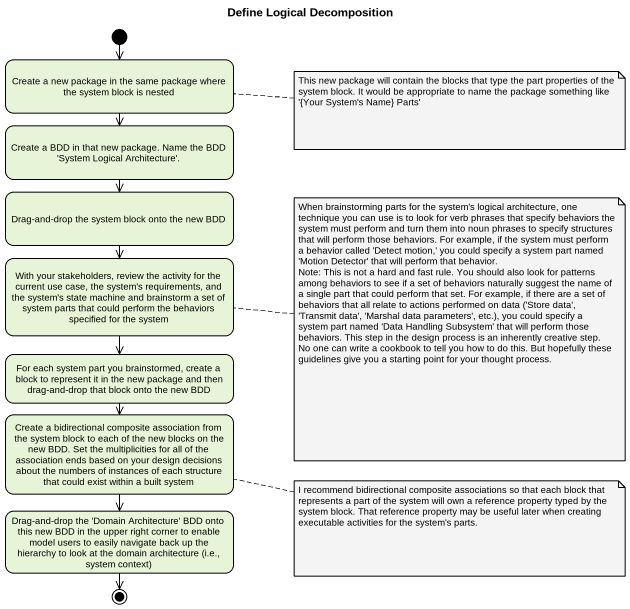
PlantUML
@startuml
title Define Logical Decomposition
hide empty description
state "Create a new package in the same package where the system block is nested" as Create_a_new_package_in_the
state "Create a BDD in that new package. Name the BDD 'System Logical Architecture'." as Create_a_BDD_in_that_new
state "Drag-and-drop the system block onto the new BDD" as Drag_and_drop_the_system
state "With your stakeholders, review the activity for the current use case, the system's requirements, and the system's state machine and brainstorm a set of system parts that could perform the behaviors specified for the system" as With_your_stakeholders
state "For each system part you brainstormed, create a block to represent it in the new package and then drag-and-drop that block onto the new BDD" as For_each_system_part_you
state "Create a bidirectional composite association from the system block to each of the new blocks on the new BDD. Set the multiplicities for all of the association ends based on your design decisions about the numbers of instances of each structure that could exist within a built system" as Create_a_bidirectional
state "Drag-and-drop the 'Domain Architecture' BDD onto this new BDD in the upper right corner to enable model users to easily navigate back up the hierarchy to look at the domain architecture (i.e., system context)" as Drag_and_drop_the_Domain
[*] --> Create_a_new_package_in_the
Create_a_new_package_in_the --> Create_a_BDD_in_that_new
Create_a_BDD_in_that_new --> Drag_and_drop_the_system
Drag_and_drop_the_system --> With_your_stakeholders
With_your_stakeholders --> For_each_system_part_you
For_each_system_part_you --> Create_a_bidirectional
Create_a_bidirectional --> Drag_and_drop_the_Domain
Drag_and_drop_the_Domain --> [*]
note right of Create_a_new_package_in_the : This new package will contain the blocks that type the part properties of the system block. It would be appropriate to name the package something like '{Your System's Name} Parts'
note right of With_your_stakeholders
  When brainstorming parts for the system's logical architecture, one technique you can use is to look for verb phrases that specify behaviors the system must perform and turn them into noun phrases to specify structures that will perform those behaviors. For example, if the system must perform a behavior called 'Detect motion,' you could specify a system part named 'Motion Detector' that will perform that behavior.
  Note: This is not a hard and fast rule. You should also look for patterns among behaviors to see if a set of behaviors naturally suggest the name of a single part that could perform that set. For example, if there are a set of behaviors that all relate to actions performed on data ('Store data', 'Transmit data', 'Marshal data parameters', etc.), you could specify a system part named 'Data Handling Subsystem' that will perform those behaviors. This step in the design process is an inherently creative step. No one can write a cookbook to tell you how to do this. But hopefully these guidelines give you a starting point for your thought process.
end note
note right of Create_a_bidirectional : I recommend bidirectional composite associations so that each block that represents a part of the system will own a reference property typed by the system block. That reference property may be useful later when creating executable activities for the system's parts.
@enduml
